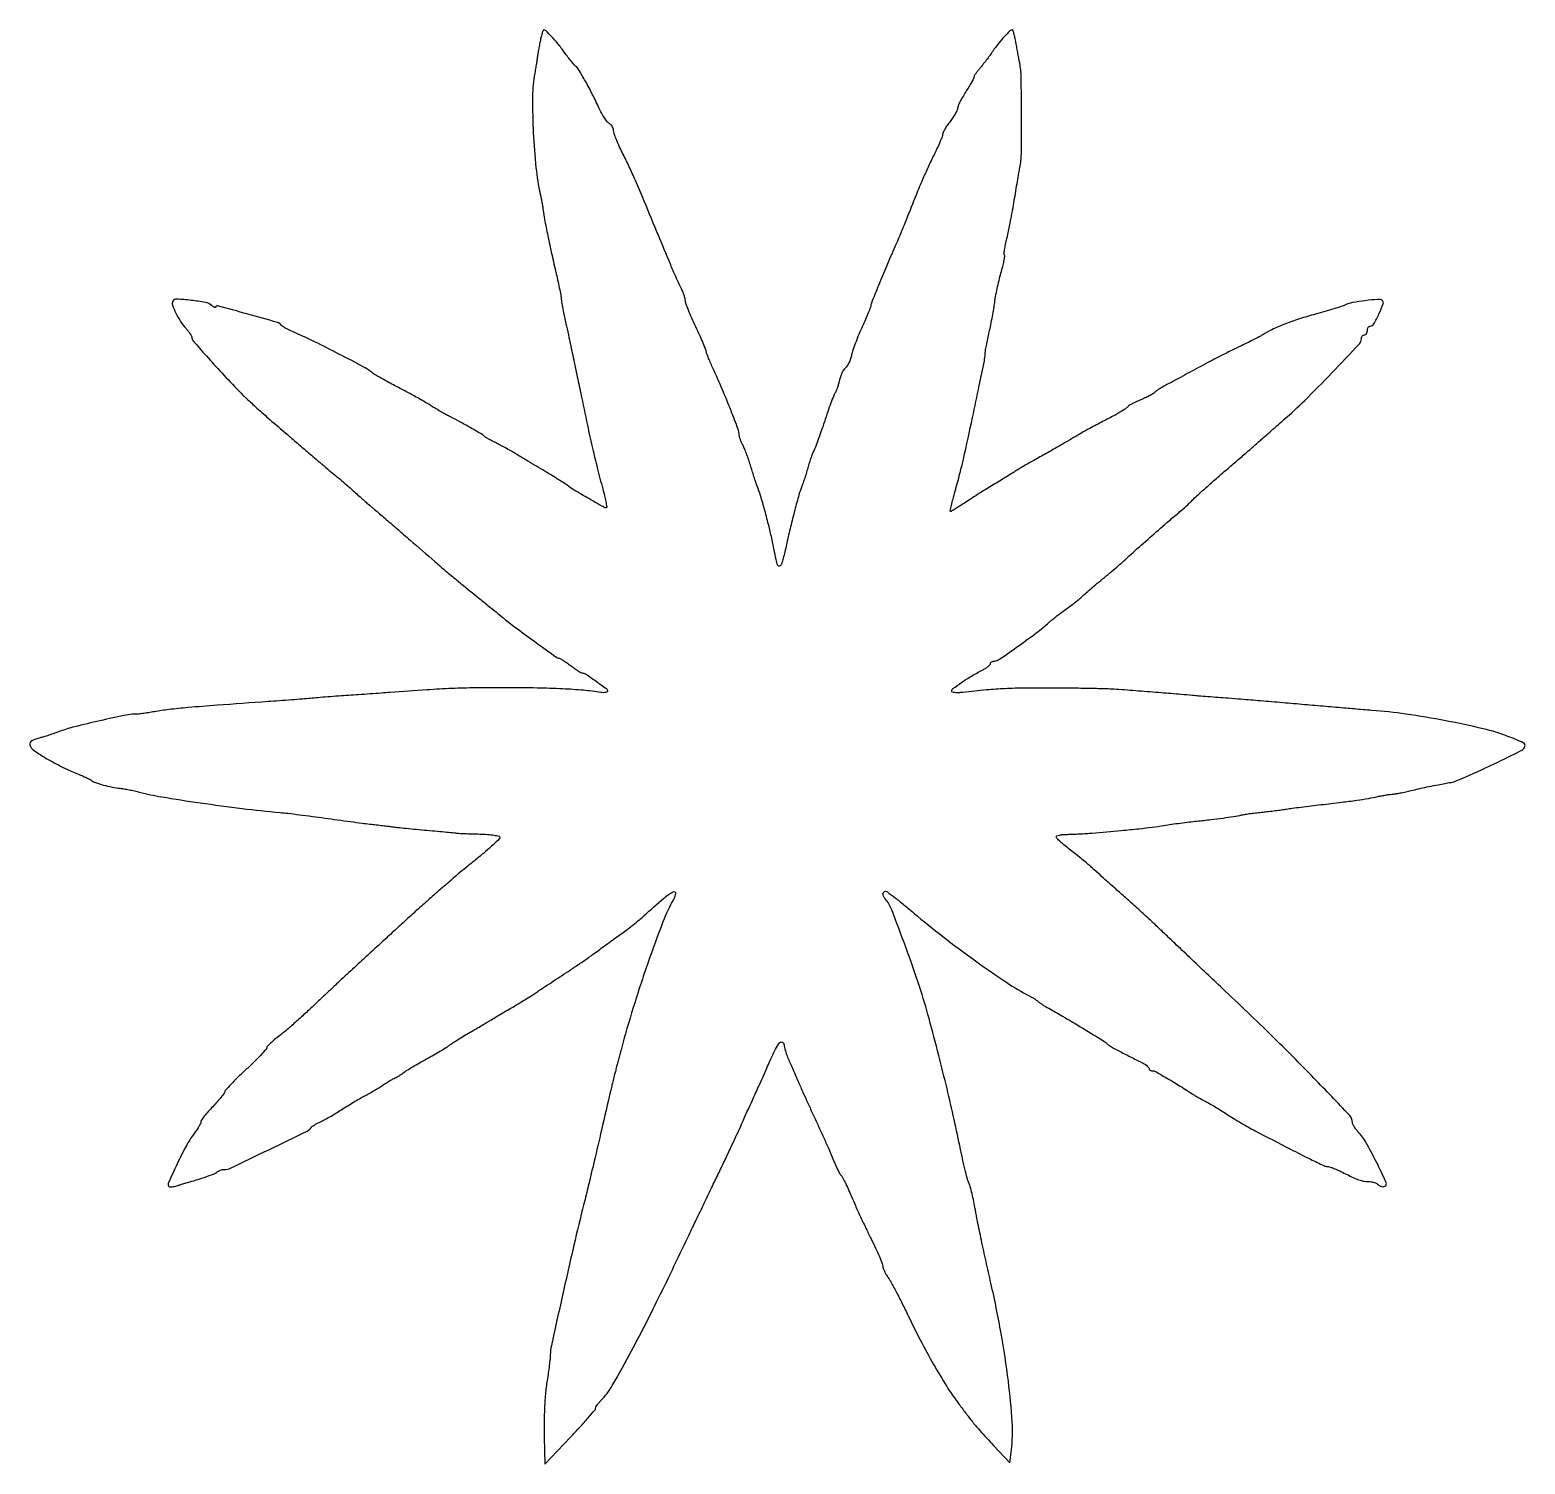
# Model space of a CAD drawing. Extents: x 1 to 501, y 0 to 479.
import ezdxf

# ---------------------------------------------------------------- set-up
doc = ezdxf.new("R2010")
doc.units = 0

msp = doc.modelspace()

# ---------------------------------------------------------------- linework, layer by layer
msp.add_lwpolyline([(171.369246, 474.75, 0.001537), (171.051931, 473.049441, 0.00187), (170.765588, 471.454688, 0.001571), (170.533946, 470.111506, 0.013075), (170.446844, 469.5, -0.009218), (170.361623, 468.86674, -0.000879), (170.122358, 467.325, -0.001121), (169.829718, 465.487853, -0.000884), (169.504893, 463.5, 0.040815), (168.884082, 455.960488, 0.0127), (169.166393, 444.592356, 0.013129), (170.059827, 432.933817, 0.028374), (171.487757, 424.055743, -0.00554), (171.77671, 422.66688, -0.004297), (172.061451, 421.149104, -0.004346), (172.302626, 419.728465, -0.010454), (172.449996, 418.671714, 0.018124), (172.911411, 415.697232, 0.003346), (173.996192, 410.25745, 0.003607), (175.347513, 403.940395, 0.003372), (176.819507, 397.5, -0.003861), (177.454372, 394.709736, -0.004857), (177.997217, 392.115625, -0.00391), (178.413941, 389.934098, -0.038078), (178.512206, 389, 0.036757), (178.609376, 388.052278, 0.003416), (179.036547, 385.7375, 0.004381), (179.589655, 382.981808, 0.003426), (180.236741, 380, -0.002152), (181.089321, 376.119032, -0.000674), (182.333893, 370.296875, -0.000673), (183.705904, 363.79288, -0.000745), (185.014749, 357.5, 0.001617), (187.253468, 346.82968, 0.004144), (188.962566, 339.126363, 0.005171), (190.555188, 332.531488, 0.004342), (192.376045, 325.574358, -0.006381), (192.966963, 323.278393, -0.010011), (193.409981, 321.289069, -0.004504), (193.733784, 319.606252, -0.246436), (193.640586, 319.307253, -0.335774), (193.115422, 319.23458, -0.001384), (187.696693, 322.288058, -0.005595), (182.786915, 325.145749, -0.038197), (180.5, 326.760021, 0.030477), (179.816035, 327.258793, 0.002321), (177.884375, 328.482, 0.003186), (175.562462, 329.916749, 0.002421), (173, 331.460698, -0.000156), (170.254789, 333.097848, -0.000136), (167.38125, 334.813799, -0.000136), (164.782842, 336.367372, -0.000404), (163, 337.435938, 0.005538), (161.441284, 338.348547, 0.003756), (159.646875, 339.35484, 0.003784), (157.898962, 340.300696, 0.00756), (156.5, 341.017178, -0.006286), (155.314618, 341.620466, -0.007937), (154.234375, 342.209512, -0.006475), (153.345794, 342.727814, -0.061577), (153, 342.998406, 0.063909), (152.033957, 343.747144, 0.002821), (148.355588, 345.882933, 0.005358), (144.565539, 348.001438, 0.010541), (141.5, 349.589228, -0.010184), (140.134888, 350.295048, -0.005674), (138.5, 351.207185, -0.005658), (136.866309, 352.167836, -0.009127), (135.5, 353.026609, 0.009363), (134.066295, 353.926796, 0.004572), (132.20625, 355.023621, 0.004533), (130.25044, 356.129424, 0.006547), (128.5, 357.068547, -0.002905), (123.437151, 359.737498, -0.005155), (119.300673, 362.004044, -0.004883), (116.105592, 363.839095, -0.038083), (114.69654, 364.818112, 0.049369), (112.319592, 366.391441, 0.002561), (104.171481, 370.643006, 0.004375), (96.058663, 374.734005, 0.014394), (90.607831, 377.230695, -0.009537), (88.607375, 378.123578, -0.012597), (86.822511, 379.016955, -0.010032), (85.378464, 379.823423, -0.109843), (84.894335, 380.272811, 0.174033), (83.597904, 381.203042, 0.002196), (73.683271, 383.983219, 0.001502), (63.56336, 386.7404, 0.493516), (63, 386.308651, -0.408506), (62.886684, 386.193101, -0.104842), (62.60255, 386.247568, -0.050714), (62.166753, 386.485451, -0.022935), (61.646978, 386.878019, 0.12764), (59.527881, 387.872588, 0.01866), (54.788479, 388.577223, 0.013976), (49.962298, 388.975458, 0.274499), (48.693066, 388.312387, 0.226411), (48.553918, 387.032102, 0.027212), (49.668141, 384.332705, 0.031822), (51.267199, 381.470588, 0.044255), (53.069937, 379.155307, -0.020223), (53.808811, 378.294956, -0.02391), (54.433044, 377.423031, -0.023745), (54.882536, 376.648863, -0.120215), (55, 376.167366, 0.180054), (55.373336, 375.164242, 0.002336), (59.856906, 370.023829, 0.00673), (64.999061, 364.339755, 0.005293), (70.717035, 358.316819, 0.011415), (73.302544, 355.769537, 0.005353), (76.75633, 352.587845, 0.004373), (81.121154, 348.7211, 0.00233), (86.58488, 344.010057, -0.000465), (87.988488, 342.808911, -0.000206), (89.83966, 341.220455, -0.000204), (91.799435, 339.536024, -0.000274), (93.571411, 338.010057, 0.001716), (95.47623, 336.37923, 0.000891), (97.864379, 334.356079, 0.000886), (100.324434, 332.286987, 0.00135), (102.468469, 330.5, -0.003034), (104.554804, 328.749158, -0.002264), (106.835387, 326.79375, -0.002288), (108.96819, 324.931099, -0.005204), (110.55813, 323.5, 0.002608), (111.905962, 322.274097, 0.002667), (113.256649, 321.071389, 0.002585), (114.440446, 320.039373, 0.011141), (115.161071, 319.445154, -0.010447), (116.087173, 318.683656, -0.000395), (119.484815, 315.764163, -0.000712), (123.496848, 312.301275, -0.000501), (128, 308.395394, 0.000465), (136.262878, 301.227415, 0.003386), (140.254375, 297.818342, 0.003947), (144.064196, 294.659871, 0.000765), (151, 289.019277, -0.000084), (153.972993, 286.608187, -0.000109), (156.701839, 284.393357, -0.000082), (158.98877, 282.535755, -0.000962), (159.8786, 281.809886, 0.011998), (163.838784, 278.722426, 0.003485), (170.088417, 274.153945, 0.000651), (176.940462, 269.231535, 0.156678), (177.661214, 269, -0.133617), (178.060291, 268.891414, -0.008878), (179.083095, 268.265625, -0.012317), (180.286002, 267.457657, -0.008877), (181.588887, 266.5, 0.008042), (182.887324, 265.542268, 0.011348), (184.076514, 264.734375, 0.007686), (185.087846, 264.102187, 0.136667), (185.454718, 264, -0.147285), (186.71363, 263.62094, -0.008109), (190.148184, 261.265429, -0.006164), (193.585485, 258.760838, -0.236457), (194, 257.933335, -0.272745), (193.83456, 257.652608, -0.077286), (193.339063, 257.470919, -0.054934), (192.61221, 257.407205, -0.03316), (191.75, 257.483813, 0.016482), (185.930957, 258.197002, 0.009681), (178.93419, 258.684983, 0.008004), (170.501716, 258.974013, 0.00446), (160.223726, 259.069968, 0.003204), (149.869542, 259.007925, 0.007161), (142.000862, 258.797615, 0.006397), (133.622381, 258.34612, 0.002092), (121.282407, 257.470838, -0.000827), (118.352718, 257.255585, -0.000409), (114.632042, 256.991461, -0.000406), (110.77198, 256.723765, -0.000594), (107.373956, 256.494939, 0.001461), (104.056669, 256.265769, 0.001133), (100.446645, 255.997548, 0.001145), (97.079805, 255.73196, 0.002766), (94.591549, 255.516081, -0.00263), (92.024382, 255.292656, -0.000935), (88.351893, 254.999397, -0.000927), (84.318984, 254.692466, -0.001093), (80.5, 254.417331, 0.000805), (63.443786, 253.198392, 0.003893), (53.758008, 252.414654, 0.006782), (47.339385, 251.757097, 0.01527), (42.5, 251.044542, -0.005473), (40.475735, 250.705847, -0.006212), (38.528125, 250.426591, -0.00569), (36.869394, 250.228923, -0.034024), (36, 250.194819, 0.059194), (32.902315, 249.917035, 0.004057), (24.283535, 248.027674, 0.005816), (15.814711, 245.995131, 0.026824), (11, 244.501459, -0.005028), (9.114362, 243.825098, -0.00468), (7.169908, 243.169961, -0.004668), (5.43063, 242.619937, -0.015767), (4.280539, 242.307305, 0.060174), (1.525029, 241.28867, 0.341691), (0.904354, 239.963384, 0.182575), (2.015016, 238.274367, 0.02297), (5.732972, 235.827791, 0.009488), (8.26997, 234.384952, 0.007015), (11.12781, 232.882222, 0.007094), (13.868587, 231.538353, 0.015781), (16, 230.611647, -0.006573), (17.796228, 229.869694, -0.0078), (19.471875, 229.120467, -0.006895), (20.864049, 228.448223, -0.04864), (21.5, 228.048763, 0.08139), (22.837217, 227.325808, 0.016725), (25.408548, 226.531079, 0.018145), (28.321128, 225.849036, 0.023223), (31.045658, 225.444777, -0.0171), (32.295835, 225.274893, -0.006728), (34.005118, 224.959063, -0.006649), (35.845194, 224.567892, -0.008252), (37.545658, 224.153079, 0.022986), (44.928524, 222.580962, 0.005012), (57.785648, 220.587539, 0.005477), (71.870724, 218.705366, 0.007659), (84.5, 217.354333, -0.006346), (87.086387, 217.084516, -0.001968), (90.96875, 216.614121, -0.001968), (95.30474, 216.054099, -0.002165), (99.5, 215.476963, 0.001257), (103.695258, 214.892059, 0.00114), (108.03125, 214.308709, 0.001141), (111.913437, 213.804435, 0.003671), (114.5, 213.493735, -0.001156), (116.611188, 213.250904, -0.001008), (118.820055, 212.987146, -0.001013), (120.816643, 212.740546, -0.003004), (122.185294, 212.560329, 0.007924), (123.738387, 212.371355, 0.001385), (126.671103, 212.069807, 0.001503), (130.11365, 211.735919, 0.001348), (133.685294, 211.410056, -0.000774), (137.134996, 211.099309, -0.001096), (140.20443, 210.811237, -0.000619), (142.796003, 210.559041, -0.015733), (143.5, 210.467211, 0.028399), (144.174199, 210.396575, 0.001749), (146.189063, 210.307645, 0.002594), (148.591623, 210.222506, 0.001918), (151.25, 210.152314, -0.013011), (153.837758, 210.026495, -0.021308), (156.017188, 209.769862, -0.016757), (157.700909, 209.440226, -0.349229), (158, 209.064236, -0.202696), (157.759369, 208.495047, -0.005315), (155.723438, 206.559142, -0.010374), (153.220097, 204.324076, -0.006808), (150.25, 201.850309, 0.000964), (147.243868, 199.40547, 0.001445), (144.629688, 197.258386, 0.000581), (142.394916, 195.4077, 0.03225), (142, 195.034374, -0.024792), (141.643561, 194.687216, -0.001366), (140.471875, 193.659772, -0.002114), (139.068639, 192.446454, -0.001544), (137.5, 191.110048, 0.00592), (135.335428, 189.232993, 0.001393), (131.76228, 186.041719, 0.001435), (127.673939, 182.348538, 0.001411), (123.584356, 178.611747, -0.0002), (119.425604, 174.793233, -0.000182), (115.129547, 170.854701, -0.000182), (111.284586, 167.334876, -0.000589), (108.726124, 165, 0.002691), (106.30116, 162.768195, 0.001065), (102.990652, 159.675136, 0.001054), (99.429528, 156.319553, 0.00132), (96.141768, 153.191952, -0.005041), (92.906622, 150.159943, -0.004575), (89.505415, 147.093007, -0.004583), (86.411807, 144.40451, -0.014652), (84.280921, 142.691952, 0.011386), (82.66232, 141.408416, 0.016295), (81.292113, 140.192492, 0.012154), (80.230211, 139.136295, 0.183714), (80.030921, 138.665467, -0.178869), (79.81449, 138.140478, -0.004163), (77.952833, 136.155496, -0.008718), (75.684882, 133.858845, -0.005738), (73, 131.292783, 0.00567), (70.31725, 128.729463, 0.008678), (68.05625, 126.441473, 0.003996), (66.196911, 124.462019, 0.188726), (66, 123.958916, -0.162527), (65.838688, 123.475761, -0.008574), (64.825, 122.174001, -0.012773), (63.532486, 120.652838, -0.008888), (62, 119, 0.010981), (60.467774, 117.333509, 0.015241), (59.175, 115.770361, 0.011684), (58.183523, 114.43078, 0.154664), (58, 113.851679, -0.116569), (57.868103, 113.293619, -0.015525), (57.288672, 112.220848, -0.017279), (56.505701, 110.974297, -0.013734), (55.578459, 109.683278, 0.039942), (53.174304, 105.936387, 0.011935), (50.116716, 99.868549, 0.004561), (47.1399, 93.441815, 0.31209), (47.343981, 92.322686, 0.1898), (47.6826, 92.175406, 0.034042), (48.383922, 92.198513, 0.032525), (49.247234, 92.343172, 0.024325), (50.174639, 92.609537, -0.002003), (51.101672, 92.921198, -0.002511), (51.9638, 93.202403, -0.002015), (52.689205, 93.431766, -0.019638), (53, 93.515423, 0.019027), (55.715402, 94.242774, 0.009135), (59.141979, 95.370841, 0.005568), (62.441224, 96.565596, 0.090334), (63.45, 97.168578, -0.061487), (63.919706, 97.487248, -0.035317), (64.55009, 97.75577, -0.03475), (65.231966, 97.939071, -0.048322), (65.860943, 98, 0.111889), (67.980867, 98.480408, 0.00136), (80.739846, 104.618892, 0.001218), (93.548736, 110.862897, 0.127459), (95.020352, 112.126678, -0.086443), (95.37255, 112.482601, -0.017566), (96.116247, 112.973119, -0.018033), (97.032899, 113.488123, -0.01604), (98.020352, 113.957517, 0.021185), (99.27375, 114.569215, 0.006681), (101.093478, 115.586504, 0.006659), (103.095274, 116.776749, 0.007341), (105, 117.982704, -0.005665), (106.942633, 119.221797, -0.004552), (109.059375, 120.511869, -0.004602), (111.037746, 121.668481, -0.011706), (112.5, 122.460539, 0.009357), (113.865139, 123.191717, 0.005227), (115.5, 124.129714, 0.005213), (117.133728, 125.112958, 0.008436), (118.5, 125.986901, -0.006795), (119.758593, 126.797799, -0.006469), (121.059375, 127.587857, -0.006434), (122.226733, 128.256265, -0.022744), (123, 128.640987, 0.023715), (123.682191, 128.982051, 0.012361), (124.5, 129.46756, 0.012265), (125.316433, 130.008317, 0.018305), (126, 130.523813, -0.03124), (126.921581, 131.182132, -0.004936), (128.821875, 132.341866, -0.005461), (131.092865, 133.663829, -0.004749), (133.5, 135, 0.004548), (135.907138, 136.334911, 0.005238), (138.178125, 137.653082, 0.004725), (140.0791, 138.807723, 0.030138), (141, 139.458989, -0.02346), (141.879229, 140.098556, -0.004561), (143.528125, 141.162108, -0.004838), (145.475763, 142.367118, -0.004458), (147.5, 143.568062, 0.000609), (149.536304, 144.755069, 0.000656), (151.520168, 145.918241, 0.000619), (153.220578, 146.92105, 0.003135), (154.164403, 147.48726, -0.002379), (155.141867, 148.075664, -0.000383), (157.054094, 149.212423, -0.000423), (159.308162, 150.547484, -0.000371), (161.664403, 151.938008, 0.002671), (164.081935, 153.379737, 0.002555), (166.520168, 154.868578, 0.002531), (168.659004, 156.204654, 0.009159), (170, 157.086577, -0.00317), (171.395212, 158.028286, -0.000684), (173.821875, 159.639098, -0.000714), (176.636715, 161.496265, -0.000682), (179.5, 163.373946, 0.003073), (182.473178, 165.344086, 0.002537), (185.61875, 167.479636, 0.002562), (188.484906, 169.468492, 0.006854), (190.5, 170.923758, -0.00174), (192.335473, 172.278084, -0.000994), (194.561463, 173.901835, -0.000992), (196.807694, 175.526721, -0.001647), (198.709237, 176.887037, 0.008336), (200.560566, 178.249236, 0.005471), (202.648672, 179.8764, 0.005504), (204.647584, 181.505822, 0.010539), (206.209237, 182.864483, -0.006059), (212.756338, 188.664433, -0.05295), (215.939439, 190.875169, -0.603137), (216.693756, 190.376417, -0.104816), (216.013623, 188.236431, 0.037518), (212.499114, 180.801926, 0.007883), (207.553146, 167.287147, 0.008595), (202.569443, 152.140485, 0.010945), (198.521752, 138, -0.000742), (198.203459, 136.795695, -0.000328), (197.779735, 135.20625, -0.000325), (197.328608, 133.522849, -0.000438), (196.918016, 132, 0.003225), (196.48894, 130.372559, 0.001716), (195.977802, 128.353125, 0.001708), (195.469646, 126.286062, 0.002656), (195.047064, 124.5, -0.000396), (191.961178, 111.189155, -0.000804), (189.509266, 100.727166, -0.001002), (187.557274, 92.531635, -0.00244), (186.076729, 86.5, 0.004224), (182.734255, 72.670091, 0.002418), (178.922619, 55.928093, 0.000852), (175.229189, 39.200554, 0.046728), (174.836058, 36, -0.018672), (174.746898, 34.654558, -0.004699), (174.499399, 32.471875, -0.00479), (174.168895, 29.980469, -0.004814), (173.791229, 27.5, 0.018705), (173.223598, 22.920342, 0.012149), (172.895136, 17.596067, 0.01034), (172.79147, 11.365192, 0.006289), (172.913907, 4), (173.045349, -0.5), (181.522674, 8.422417, 0.004328), (184.771851, 11.902009, 0.006706), (187.509786, 14.966976, 0.002567), (189.799613, 17.628038, 0.178206), (190, 18.172417, -0.123809), (190.107907, 18.601517, -0.025611), (190.514063, 19.273077, -0.025462), (191.080076, 20.023751, -0.021596), (191.75, 20.757207, 0.064893), (195.56344, 25.734799, 0.008603), (202.017288, 37.356351, 0.008111), (210.283745, 53.489847, 0.003384), (220.929725, 75.5, -0.000527), (223.283462, 80.438053, -0.000331), (226.045046, 86.20625, -0.000332), (228.770346, 91.879329, -0.000608), (231.000784, 96.5, 0.00174), (233.049251, 100.768334, 0.001443), (235.200514, 105.325, 0.001457), (237.147672, 109.512071, 0.003934), (238.498197, 112.5, -0.001109), (239.683109, 115.161488, -0.000739), (241.052159, 118.20625, -0.000744), (242.389042, 121.156061, -0.001457), (243.463797, 123.5, 0.002513), (244.532127, 125.842977, 0.001291), (245.848393, 128.788883, 0.001283), (247.187737, 131.82836, 0.001936), (248.337337, 134.483432, -0.017831), (250.1113, 138.24767, -0.065589), (251.609556, 140.404889, -0.362624), (252.492129, 140.526569, -0.258553), (253, 139.610085, 0.066554), (253.115037, 138.749675, 0.013113), (253.564567, 137.254453, 0.013689), (254.186179, 135.52826, 0.012331), (254.921931, 133.776751, -0.001197), (255.76703, 131.884105, -0.000816), (256.719303, 129.728171, -0.000822), (257.631057, 127.645546, -0.001656), (258.341762, 126, 0.004446), (259.180342, 124.087761, 0.001029), (260.627158, 120.884375, 0.001062), (262.308724, 117.202344, 0.001038), (264.0184, 113.5, -0.002223), (265.734294, 109.760939, -0.002157), (267.434516, 105.96875, -0.002128), (268.901372, 102.620499, -0.007978), (269.779715, 100.5, 0.010156), (270.437398, 98.931581, 0.013299), (271.104929, 97.528125, 0.010845), (271.713341, 96.393626, 0.110684), (272.068742, 96, -0.119993), (272.45023, 95.561548, -0.005247), (273.369222, 93.7375, -0.008648), (274.407114, 91.526632, -0.00604), (275.50387, 89, 0.006274), (276.825626, 85.958931, 0.003126), (278.571843, 82.139333, 0.003102), (280.430186, 78.204816, 0.004559), (282.116274, 74.772197, -0.006671), (283.603879, 71.711057, -0.009059), (284.859155, 68.906906, -0.006471), (285.831591, 66.540112, -0.094504), (286, 65.657056, 0.084568), (286.118105, 64.963763, 0.02587), (286.522918, 63.976696, 0.025077), (287.098818, 62.899773, 0.025006), (287.780148, 61.884859, -0.034933), (288.743299, 60.386764, -0.004832), (290.491976, 57.123122, -0.005519), (292.485734, 53.209579, -0.00465), (294.512122, 49.023642, 0.01028), (298.488309, 41.040436, 0.008815), (302.991567, 32.802952, 0.008962), (307.366591, 25.435026, 0.023655), (310.835719, 20.375817, -0.000141), (311.831954, 19.060119, -0.000081), (313.03331, 17.472065, -0.00008), (314.240707, 15.874957, -0.000134), (315.257267, 14.529085, 0.014863), (316.480091, 13.005589, 0.0043), (318.456822, 10.727432, 0.00432), (320.729831, 8.197291, 0.004598), (323, 5.759211), (328.5, -0.039748), (329, 4.230126, 0.044943), (329.249919, 13.572825, 0.014815), (327.976869, 27.265064, 0.0139), (325.566726, 43.197225, 0.011537), (322.142982, 60, -0.001872), (320.527391, 67.213281, -0.00189), (318.971059, 74.415625, -0.00184), (317.66235, 80.698714, -0.007666), (316.945699, 84.5, 0.007434), (316.418122, 87.305565, 0.008734), (315.832486, 89.946636, 0.007834), (315.265155, 92.156061, 0.05237), (314.853595, 93.211952, -0.053082), (314.411657, 94.350554, -0.004847), (313.645413, 97.296257, -0.006229), (312.807337, 100.838388, -0.004838), (311.980925, 104.711952, 0.004591), (309.852676, 114.711639, 0.004141), (307.469417, 125.021776, 0.0038), (304.718133, 136.117905, 0.002711), (301.476268, 148.5, 0.014816), (298.280872, 159.164193, 0.00767), (293.692288, 172.298843, 0.004217), (288.920681, 184.980754, 0.087421), (286.828353, 188.45, -0.062535), (286.214646, 189.362257, -0.127741), (286.033377, 190.199655, -0.207523), (286.307981, 190.767889, -0.179748), (286.932779, 191, -0.161694), (287.545546, 190.796519, -0.003511), (290.088581, 188.870312, -0.007668), (293.040868, 186.528435, -0.005057), (296.366073, 183.75, 0.011904), (306.039468, 175.889639, 0.008984), (317.018958, 167.704907, 0.008931), (327.439932, 160.502498, 0.025653), (335, 156.015838, -0.009631), (335.993871, 155.46827, -0.011329), (336.912722, 154.910609, -0.010295), (337.665326, 154.408077, -0.066657), (338.000756, 154.100296, 0.069571), (338.352412, 153.781363, 0.008243), (339.235442, 153.201271, 0.009723), (340.315646, 152.545955, 0.007832), (341.500756, 151.882755, -0.010251), (346.052742, 149.306423, -0.003085), (352.869526, 145.204469, -0.000856), (360.110801, 140.768956, -0.085939), (361, 139.984726, 0.087799), (361.396291, 139.637808, 0.0053), (362.763116, 138.830867, 0.007799), (364.424898, 137.907617, 0.005677), (366.29997, 136.931042, 0.000007), (368.280664, 135.927917, 0.000007), (370.26277, 134.92415, 0.000007), (371.994048, 134.047469, 0.000029), (373.04997, 133.512872, -0.028956), (373.79649, 133.078974, -0.036764), (374.427179, 132.591619, -0.040062), (374.873229, 132.12168, -0.171462), (375, 131.762872, 0.136266), (375.080783, 131.471958, 0.100299), (375.307861, 131.224094, 0.086526), (375.647517, 131.057252, 0.071111), (376.048037, 131, -0.126074), (377.12113, 130.725052, -0.005051), (380.660892, 128.736908, -0.008533), (384.849734, 126.232135, -0.005713), (389.558433, 123.231171, 0.010645), (390.480595, 122.656167, 0.005398), (391.66404, 121.969962, 0.005359), (392.901261, 121.287706, 0.007966), (394, 120.719455, -0.015241), (395.262344, 120.043136, -0.004943), (397.0875, 118.968312, -0.004922), (399.093799, 117.732868, -0.005517), (401, 116.503449, 0.008411), (403.083766, 115.176524, 0.004778), (405.646875, 113.637834, 0.004769), (408.259148, 112.136722, 0.007845), (410.5, 110.923184, 0.000951), (422.263304, 104.817896, 0.004656), (428.953414, 101.440347, 0.004013), (433.40916, 99.286945, 0.110468), (434.66896, 99.002425, -0.074801), (435.319509, 98.903174, -0.013739), (436.473032, 98.510385, -0.014486), (437.807943, 97.970002, -0.012729), (439.16896, 97.330802, 0.003266), (443.241693, 95.32311, 0.025308), (445.194726, 94.495393, 0.049887), (446.645794, 94.124, 0.037736), (448.286431, 94, -0.042338), (449.253875, 93.917934, -0.036214), (450.247294, 93.673095, -0.037811), (451.121312, 93.314206, -0.080217), (451.712868, 92.887132, 0.071586), (452.216522, 92.510202, 0.071705), (452.805742, 92.290851, 0.077752), (453.387579, 92.257056, 0.114598), (453.870542, 92.41999, 0.378521), (454.253774, 93.687944, 0.007108), (451.031503, 100.454914, 0.01512), (447.608559, 106.889918, 0.057056), (444.911989, 110.564451, -0.022454), (444.180108, 111.429545, -0.025536), (443.561647, 112.321605, -0.02594), (443.120341, 113.123146, -0.113335), (443, 113.647234, 0.192031), (441.992108, 116.174754, 0.002565), (430.138133, 128.546801, 0.006941), (416.084872, 142.666838, 0.0046), (399.581919, 158.5, -0.00045), (394.215075, 163.564166, -0.000396), (388.624595, 168.857281, -0.000398), (383.589809, 173.639459, -0.001204), (380.170866, 176.907766, 0.003789), (377.042865, 179.867157, 0.001987), (373.109567, 183.503256, 0.001976), (369.048569, 187.198133, 0.003035), (365.5, 190.362357, -0.000674), (362.290415, 193.197218, -0.000796), (359.2625, 195.887503, -0.000694), (356.712751, 198.166571, -0.005034), (355.5, 199.275827, 0.013077), (354.420608, 200.231678, 0.003707), (352.692187, 201.661707, 0.003732), (350.715233, 203.248411, 0.00394), (348.75, 204.776723, -0.00984), (346.929978, 206.22689, -0.01449), (345.395312, 207.5768, -0.009693), (344.189475, 208.745593, -0.197929), (344, 209.205486, -0.312907), (344.216512, 209.517582, -0.034062), (345.101562, 209.78138, -0.032105), (346.31268, 209.973589, -0.019952), (347.75, 210.050277, 0.006538), (349.506975, 210.096817, 0.003316), (351.716744, 210.19896, 0.003293), (353.996321, 210.334547, 0.004911), (355.987852, 210.485828, 0.000988), (365.717366, 211.340464, 0.003886), (371.709307, 211.925713, 0.006148), (376.076281, 212.440906, 0.008368), (380, 213.019734, -0.00483), (382.50392, 213.407239, -0.002853), (385.5, 213.823877, -0.002854), (388.496339, 214.20574, -0.004892), (391, 214.485469, 0.00345), (395.679367, 214.994628, 0.005152), (399.761845, 215.510045, 0.005924), (403.237442, 216.027289, 0.011013), (406.040033, 216.541935, -0.01256), (407.289878, 216.767451, -0.00438), (409.09926, 217.030991, -0.004347), (411.096776, 217.286418, -0.005058), (413, 217.493485, 0.004002), (414.978375, 217.704501, 0.002794), (417.20625, 217.972799, 0.002818), (419.339446, 218.254023, 0.00585), (421, 218.502296, -0.006451), (422.864921, 218.778832, -0.001751), (425.821875, 219.167841, -0.001772), (429.180471, 219.585639, -0.00184), (432.5, 219.974252, 0.002103), (439.392597, 220.784843, 0.005167), (444.448724, 221.45413, 0.006926), (448.346741, 222.066377, 0.012709), (451.5, 222.689385, -0.008579), (452.805306, 222.958501, -0.006471), (454.247963, 223.210932, -0.006546), (455.610294, 223.412913, -0.015011), (456.642003, 223.52068, 0.022836), (457.753363, 223.654375, 0.006809), (459.434955, 223.958646, 0.006814), (461.316411, 224.3523, 0.007319), (463.142003, 224.78846, -0.005695), (465.843304, 225.443115, -0.005863), (468.532859, 226.029455, -0.004683), (471.70969, 226.652145, -0.00196), (476, 227.434041, 0.054179), (477.729797, 227.94008, 0.004807), (481.91624, 229.722265, 0.006002), (487.024169, 232.028384, 0.003975), (492.83522, 234.792814, 0.005615), (499.634672, 238.188867, 0.211118), (500.691441, 239.495076, 0.370236), (500.122571, 240.68769, 0.012873), (495, 242.798155, 0.033385), (486.757811, 245.332533, 0.010683), (474.216627, 248.008261, 0.011006), (460.866264, 250.256363, 0.018183), (449.5, 251.493942, -0.00267), (446.567917, 251.721435, -0.000425), (440.828125, 252.202526, -0.000471), (434.06663, 252.781452, -0.000412), (427, 253.399078, 0.00063), (419.713298, 254.032733, 0.000597), (412.290625, 254.65986, 0.000592), (405.719872, 255.199275, 0.002096), (401.5, 255.52287, -0.000978), (398.143796, 255.772689, -0.000885), (394.675, 256.043889, -0.000886), (391.569706, 256.297737, -0.002833), (389.5, 256.482436, 0.003042), (385.681457, 256.821592, 0.000657), (379.071758, 257.359393, 0.000694), (371.506383, 257.954386, 0.000711), (364, 258.523532, 0.011631), (361.344843, 258.659049, 0.001801), (356.078819, 258.786156, 0.002007), (349.865246, 258.888788, 0.001745), (343.353425, 258.947475, 0.003367), (333.606226, 258.935676, 0.009917), (326.905145, 258.749486, 0.011234), (320.685077, 258.312882, 0.005438), (312.75, 257.489298, -0.020814), (311.312375, 257.384635, -0.03482), (310.101562, 257.431345, -0.040002), (309.22781, 257.597691, -0.337701), (309, 257.89652, -0.236667), (309.43055, 258.755185, -0.00983), (312.304747, 260.813934, -0.016602), (315.693518, 262.979881, -0.016141), (319.25, 264.937752, 0.022364), (320.303135, 265.534701, 0.030318), (321.192187, 266.170761, 0.030833), (321.836411, 266.762874, 0.193843), (322, 267.16898, -0.16261), (322.105892, 267.48597, -0.096168), (322.404934, 267.755888, -0.07748), (322.851281, 267.938244, -0.058368), (323.3785, 268, 0.153166), (324.846246, 268.460418, 0.002819), (331.57046, 273.195993, 0.007463), (337.926683, 277.870839, 0.023329), (342, 281.272013, -0.016969), (342.832686, 281.985459, -0.004294), (344.234375, 283.086645, -0.004375), (345.858594, 284.317723, -0.004409), (347.5, 285.517019, 0.005091), (349.104742, 286.69289, 0.005773), (350.61875, 287.85366, 0.005286), (351.882409, 288.867641, 0.031597), (352.5, 289.442937, -0.023963), (353.17346, 290.089744, -0.002087), (354.96875, 291.642618, -0.00274), (357.12913, 293.475122, -0.002126), (359.5, 295.446826, 0.002061), (361.914922, 297.45464, 0.002351), (364.209347, 299.396766, 0.002128), (366.142214, 301.062793, 0.013237), (367.106286, 301.946826, -0.010524), (369.662737, 304.316697, -0.001331), (375.299801, 309.299132, -0.001558), (380.975245, 314.257366, -0.006809), (384.380781, 317.133499, 0.007953), (385.673492, 318.230328, 0.004685), (387.184728, 319.579721, 0.004686), (388.669657, 320.956498, 0.007989), (389.880781, 322.137892, -0.01281), (391.401907, 323.593321, -0.002487), (394.227479, 326.135941, -0.002642), (397.553715, 329.067905, -0.00244), (401, 332.044, 0.000693), (404.437576, 334.991675, 0.000777), (407.7375, 337.838197, 0.000713), (410.539951, 340.2702, 0.004177), (412, 341.562493, -0.002318), (413.321431, 342.740882, -0.000663), (415.38125, 344.555797, -0.000667), (417.710944, 346.597513, -0.000709), (420, 348.592502, 0.016084), (427.044057, 355.123369, 0.006821), (436.079172, 364.304606, 0.001913), (445.318, 374.026833, 0.191305), (446, 375.744095, -0.078122), (446.075421, 376.223864, -0.090392), (446.29375, 376.631078, -0.100781), (446.618622, 376.903312, -0.124788), (447, 377, 0.148195), (447.381354, 377.115568, 0.098894), (447.70625, 377.440625, 0.082425), (447.925306, 377.926543, 0.064853), (448, 378.5, -0.063268), (448.072861, 379.073512, -0.081283), (448.286894, 379.559375, -0.09836), (448.604194, 379.884484, -0.15151), (448.976661, 380, 0.269185), (450.143871, 380.677483, 0.020804), (451.872865, 384.019882, 0.020069), (453.313825, 387.469839, 0.357324), (452.949206, 388.531393, 0.159046), (451.48987, 388.885617, 0.011243), (447.262043, 388.462228, 0.016138), (443.063642, 387.808069, 0.059094), (440.5, 387.001275, -0.027122), (439.286732, 386.532485, -0.003998), (436.777774, 385.738498, -0.004501), (433.79416, 384.849799, -0.003855), (430.637104, 383.966597, 0.012464), (425.278125, 382.367418, 0.014844), (420.312824, 380.5852, 0.016184), (416.073423, 378.759414, 0.035726), (413, 377.038445, -0.025041), (412.066528, 376.489244, -0.00333), (410.03125, 375.442371, -0.00385), (407.59865, 374.234982, -0.003225), (405, 372.990685, 0.005282), (402.007554, 371.542663, 0.002855), (398.353125, 369.700326, 0.002843), (394.652461, 367.781483, 0.004478), (391.5, 366.087868, -0.000961), (388.563317, 364.483457, -0.000876), (385.528125, 362.83968, -0.000876), (382.809982, 361.379899, -0.002843), (381, 360.425121, 0.010018), (379.620641, 359.672003, 0.012459), (378.370955, 358.914876, 0.010786), (377.359183, 358.235676, 0.086883), (376.964955, 357.840891, -0.105534), (376.552568, 357.457371, -0.011599), (375.422374, 356.816765, -0.013755), (374.022442, 356.114512, -0.010712), (372.464955, 355.426397, 0.008527), (370.909919, 354.747468, 0.011245), (369.51783, 354.072955, 0.008815), (368.385105, 353.466855, 0.099534), (368, 353.137609, -0.08018), (367.153676, 352.355856, -0.012704), (365.232212, 351.150303, -0.010836), (362.462497, 349.589182, -0.004017), (358.5, 347.508355, 0.003784), (356.365905, 346.388947, 0.003044), (354.0875, 345.153884, 0.003076), (351.996216, 343.986915, 0.007861), (350.5, 343.10855, -0.00436), (347.687213, 341.430689, -0.002156), (344.088246, 339.346971, -0.002029), (340.085334, 337.073906, -0.001935), (336, 334.796679, 0.004299), (334.469051, 333.933789, 0.003019), (332.760077, 332.937322, 0.003046), (331.135441, 331.963435, 0.006368), (329.88537, 331.181719, -0.00368), (328.551033, 330.337296, -0.001257), (326.60371, 329.131714, -0.00125), (324.447482, 327.81171, -0.001443), (322.38537, 326.564541, 0.00368), (320.210811, 325.236039, 0.002365), (317.707151, 323.664601, 0.002377), (315.271244, 322.103295, 0.004461), (313.319825, 320.814541, -0.004502), (311.686379, 319.735977, -0.006751), (310.239635, 318.826771, -0.003152), (308.998574, 318.080699, -0.134544), (308.704107, 318, -0.473962), (308.573676, 318.159459, -0.003788), (308.956944, 319.982813, -0.009571), (309.476008, 322.161358, -0.005605), (310.176442, 324.75, 0.002936), (310.971541, 327.627485, 0.002452), (311.782924, 330.692187, 0.002474), (312.497526, 333.502991, 0.006755), (312.966168, 335.5, 0.001029), (316.004376, 349.417223, 0.002263), (318.256858, 360.071408, 0.001363), (319.948206, 368.368298, 0.040323), (320.200426, 370.5, -0.030013), (320.308522, 371.608861, -0.006322), (320.637638, 373.528125, -0.006603), (321.077582, 375.747654, -0.006217), (321.584367, 378, 0.007484), (322.123027, 380.422665, 0.005284), (322.658555, 383.159291, 0.005334), (323.115043, 385.786907, 0.011191), (323.402212, 387.840138, -0.016061), (323.709934, 389.894286, -0.007566), (324.23234, 392.526082, -0.007489), (324.863001, 395.268174, -0.010468), (325.514427, 397.697624, 0.009061), (326.0966, 399.844632, 0.013884), (326.515197, 401.72626, 0.008298), (326.790757, 403.288984, 0.240307), (326.668967, 403.664366, -0.227148), (326.537736, 404.036912, -0.009012), (326.724066, 405.507231, -0.014362), (327.034227, 407.284241, -0.009492), (327.487604, 409.306881, 0.008266), (328.058302, 411.824007, 0.00362), (328.73527, 415.177646, 0.003581), (329.402734, 418.748628, 0.004783), (329.954338, 422, -0.001552), (330.464256, 425.128112, -0.001449), (331.005104, 428.325, -0.001443), (331.501854, 431.161386, -0.004946), (331.848128, 433, 0.046295), (332.327402, 437.613185, 0.00336), (332.382191, 450.424269, 0.00348), (332.262048, 463.201208, 0.043697), (331.762615, 468, -0.001425), (331.524455, 469.250546, -0.000527), (331.195731, 471.014063, -0.000522), (330.840978, 472.939618, -0.000629), (330.51175, 474.75, 0.00884), (330.18773, 476.379276, 0.014284), (329.848184, 477.751562, 0.007987), (329.520929, 478.859936, 0.327987), (329.330378, 479, 0.194878), (328.481482, 478.656077, 0.01356), (326.644894, 476.776447, 0.018991), (324.667948, 474.470449, 0.018467), (322.852244, 472, -0.007141), (321.796358, 470.493, -0.005302), (320.588789, 468.857664, -0.00536), (319.416082, 467.338427, -0.012048), (318.486876, 466.21758, 0.013595), (317.723615, 465.291084, 0.017323), (317.073891, 464.394831, 0.015386), (316.586467, 463.620569, 0.121809), (316.466797, 463.21758, -0.109502), (316.343374, 462.761657, -0.006197), (315.645288, 461.468189, -0.00926), (314.759954, 459.942562, -0.006643), (313.716797, 458.269872, 0.011631), (312.676468, 456.564053, 0.014668), (311.798059, 454.937046, 0.012776), (311.143783, 453.547874, 0.104026), (311, 452.864263, -0.110236), (310.855672, 452.217587, -0.018098), (310.265625, 451.071264, -0.019152), (309.457159, 449.752189, -0.015864), (308.5, 448.411113, 0.014243), (307.542745, 447.079056, 0.017752), (306.734375, 445.787203, 0.016166), (306.138222, 444.673035, 0.11525), (306, 444.081339, -0.093115), (305.874514, 443.413356, -0.006572), (305.158873, 441.644934, -0.009105), (304.23336, 439.549334, -0.006732), (303.136589, 437.264617, 0.006925), (301.162981, 433.149253, 0.007036), (299.314864, 429.002436, 0.004998), (297.120206, 423.741029, 0.001531), (293.908805, 415.75, -0.002286), (292.979601, 413.447886, -0.00161), (291.914492, 410.867188, -0.001624), (290.879567, 408.404913, -0.003413), (290.056227, 406.5, 0.0032), (287.22089, 399.947748, 0.003535), (284.563835, 393.573273, 0.001058), (282.172586, 387.684753, 0.097062), (281.997528, 386.775042, -0.095127), (281.904063, 386.279098, -0.003195), (281.156349, 384.419747, -0.005945), (280.22975, 382.231958, -0.004097), (279.130468, 379.775042, 0.008824), (277.980954, 377.139282, 0.008285), (276.89978, 374.408904, 0.008281), (276.02134, 371.9561, 0.028085), (275.56619, 370.319098, -0.029908), (275.199281, 369.017855, -0.027901), (274.672663, 367.738241, -0.029022), (274.075326, 366.655743, -0.079117), (273.5, 366, 0.079594), (272.925696, 365.344167, 0.029255), (272.331742, 364.261759, 0.028112), (271.80998, 362.982145, 0.030116), (271.448806, 361.680902, -0.014558), (271.133335, 360.38979, -0.015298), (270.747814, 359.14064, -0.015103), (270.350714, 358.086132, -0.063703), (270.016993, 357.5, 0.06809), (269.607647, 356.766208, 0.003731), (268.662878, 354.296875, 0.005736), (267.591282, 351.328865, 0.004156), (266.463324, 348, -0.00316), (265.342734, 344.671078, -0.004384), (264.293537, 341.703125, -0.002757), (263.376982, 339.223664, -0.054377), (263.010985, 338.5, 0.052144), (262.686815, 337.866064, 0.007154), (262.171262, 336.471875, 0.008153), (261.609311, 334.796242, 0.006813), (261.066144, 333, -0.003815), (260.513025, 331.130471, -0.003608), (259.921294, 329.234375, -0.003585), (259.373324, 327.563422, -0.0126), (258.986041, 326.5, 0.023317), (257.979134, 323.539393, 0.00544), (256.577705, 318.482034, 0.005782), (255.146014, 312.825064, 0.007059), (253.942939, 307.5, -0.006487), (253.402225, 305.093879, -0.007591), (252.825062, 302.826027, -0.0068), (252.282937, 300.926354, -0.045308), (251.916317, 300.014134, -0.26323), (251.379894, 299.660137, -0.338789), (250.903665, 299.975403, -0.030812), (250.358726, 301.935891, -0.001522), (248.983861, 308.5, 0.010484), (247.964033, 312.968361, 0.006009), (246.556625, 318.315391, 0.005693), (245.105069, 323.348567, 0.020576), (244.013959, 326.5, -0.011591), (243.624294, 327.563285, -0.003289), (243.067702, 329.234375, -0.003311), (242.463853, 331.130471, -0.003499), (241.896392, 333, 0.009424), (241.293068, 334.906118, 0.007807), (240.581071, 336.9125, 0.007898), (239.87046, 338.731586, 0.020954), (239.28857, 340, -0.016078), (238.799589, 341.039042, -0.016739), (238.38541, 342.09364, -0.016661), (238.089208, 343.026552, -0.067251), (238.006161, 343.616647, 0.088769), (237.650181, 345.544541, 0.004262), (235.284907, 351.675674, 0.007111), (232.383791, 358.71468, 0.005933), (229.107827, 366.109531, -0.006115), (228.300455, 367.933813, -0.008296), (227.619174, 369.60146, -0.005873), (227.090703, 371.007605, -0.087158), (227, 371.52399, 0.098451), (226.889897, 372.077747, 0.002956), (225.971875, 374.258493, 0.005765), (224.841082, 376.818855, 0.003938), (223.5, 379.702616, -0.006711), (222.159439, 382.627573, -0.009), (221.028125, 385.315901, -0.006614), (220.156248, 387.583277, -0.0887), (220, 388.457118, 0.063238), (219.909016, 389.173621, 0.017475), (219.586548, 390.263928, 0.017357), (219.13126, 391.483779, 0.017364), (218.592502, 392.66896, -0.007285), (217.372734, 395.214782, -0.00658), (216.184393, 397.882398, -0.00294), (214.439907, 402.008041, -0.000323), (210.499143, 411.5, 0.0007), (205.622445, 423.221317, 0.004098), (202.999369, 429.359217, 0.007302), (201.011962, 433.731063, 0.006841), (198.855222, 438.139977, -0.010227), (197.761956, 440.413775, -0.012551), (196.838721, 442.581559, -0.01104), (196.153636, 444.427112, -0.083535), (196, 445.340287, 0.080089), (195.894222, 445.996433, 0.056216), (195.580377, 446.677181, 0.055649), (195.117906, 447.278653, 0.073578), (194.571495, 447.70031, -0.100263), (193.893148, 448.283604, -0.020119), (192.961668, 449.586966, -0.020514), (191.985269, 451.21861, -0.017888), (191.097221, 453, 0.011489), (189.006425, 457.332008, 0.00978), (186.607729, 461.805393, 0.006127), (184.307113, 465.786392, 0.100612), (183.279107, 466.919478, -0.0587), (182.827713, 467.340584, -0.005585), (181.863856, 468.504472, -0.007071), (180.746265, 469.92574, -0.005516), (179.571275, 471.5, 0.012027), (177.375443, 474.363443, 0.017126), (175.279946, 476.789108, 0.012803), (173.45191, 478.665468, 0.19565), (172.629711, 479, 0.321704), (172.420455, 478.84982, 0.009372), (172.072209, 477.751562, 0.015533), (171.711169, 476.379215, 0.009661)], format="xyb", close=True)

doc.saveas('drawing.dxf')
